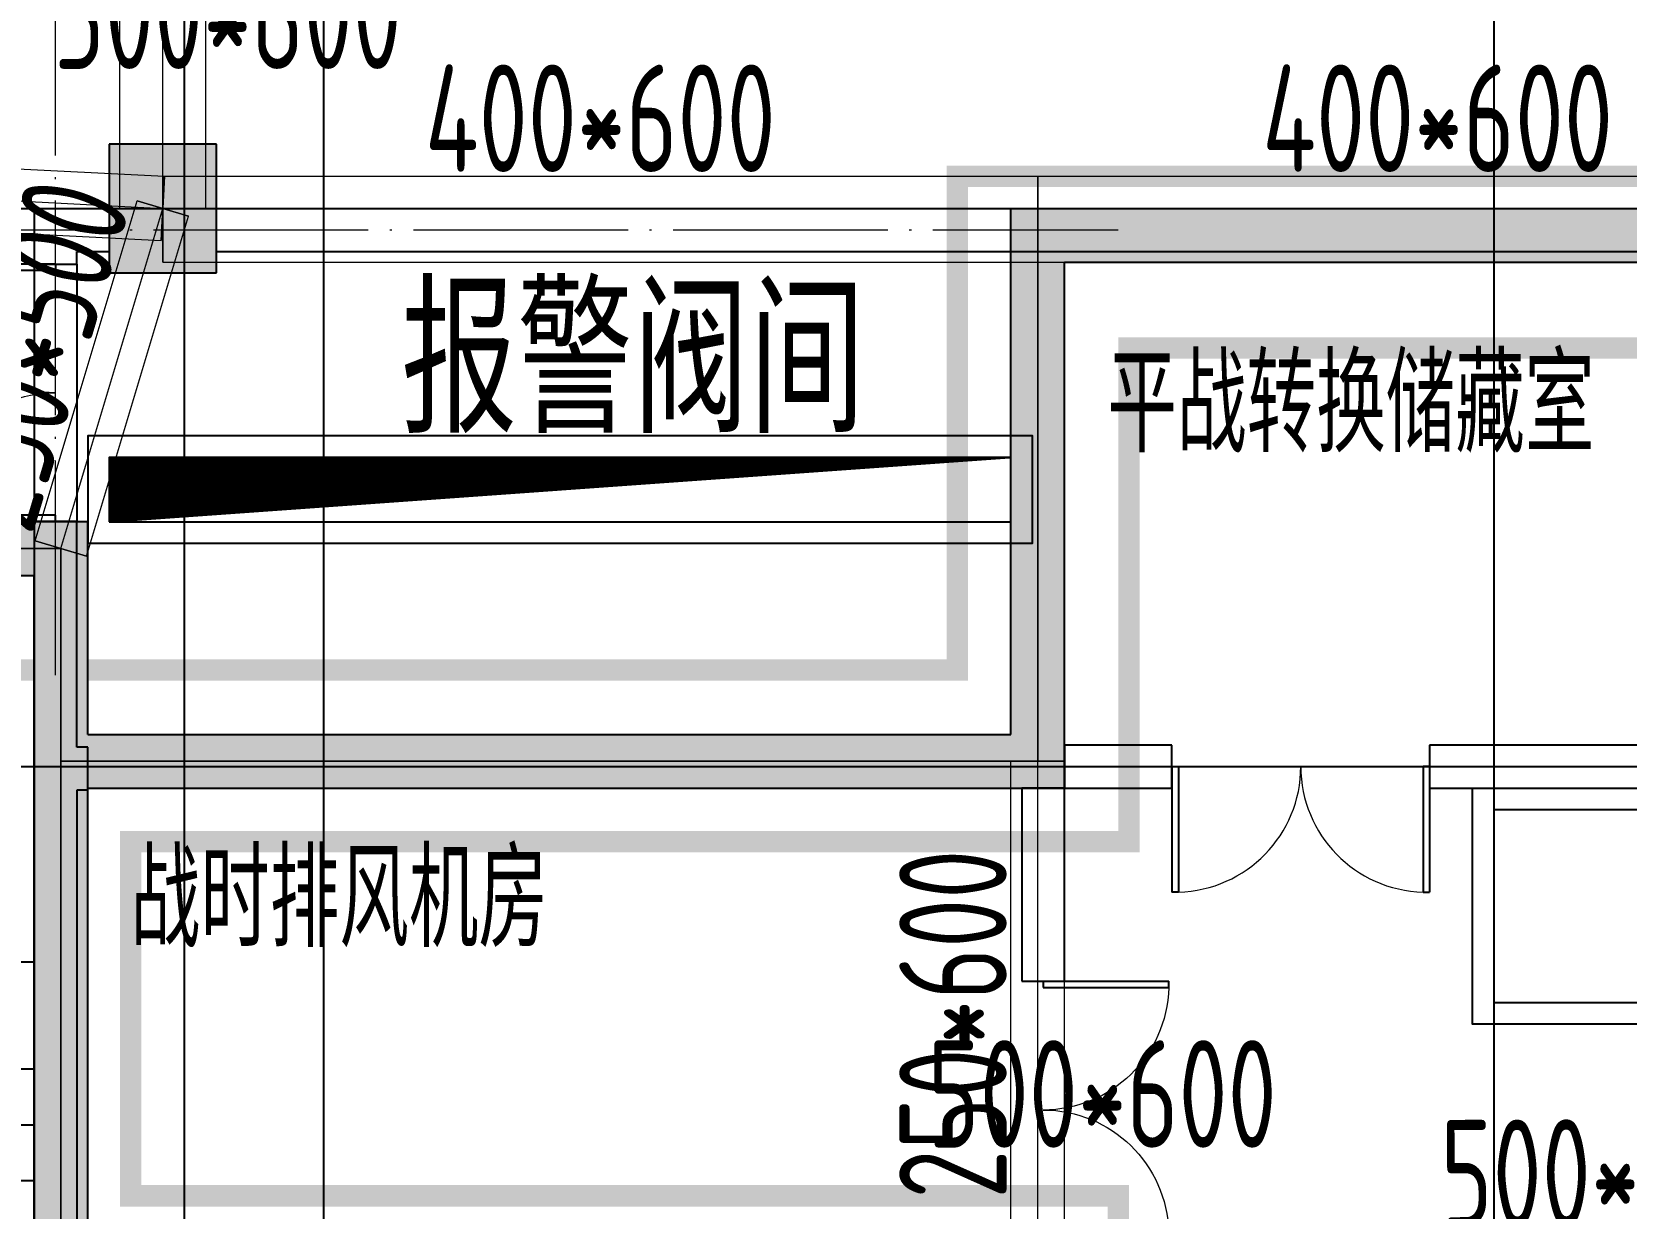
# Model space of a CAD drawing. Extents: x 369444 to 684549, y -549309 to 575337.
# Drawn here: x 435564 to 442990, y 402100 to 407579 of the extents above; entities that cross this region are included whole.
import ezdxf

# ---------------------------------------------------------------- set-up
doc = ezdxf.new("R2010")
doc.units = 0
doc.header["$LTSCALE"] = 1000
doc.header["$MEASUREMENT"] = 0
doc.linetypes.add('DASH', pattern=[0.35, 0.25, -0.1])
doc.linetypes.add('DOTE', pattern=[2.4200000000000004, 2, -0.2, 0.02, -0.2])
for name, color, linetype, lineweight, true_color in [('-1-0-1', 7, 'Continuous', 0, 0xc0c0c0), ('-1-1-2', 7, 'Continuous', 0, 0xc0c0c0), ('-2-0-1', 1, 'Continuous', 0, 0xff0000), ('-2-1-2', 9, 'Continuous', 0, 0x808080), ('1-6-1', 7, 'Continuous', 0, 0x55ff55), ('1-6-2', 7, 'Continuous', 0, 0x55ff55), ('11-6-1', 2, 'Continuous', 0, 0xffff00), ('11-6-2', 2, 'Continuous', 0, 0xffff00), ('11-6-5', 2, 'Continuous', 0, 0xffff00), ('12-6-1', 4, 'Continuous', 0, 0x00ffff), ('12-6-2', 4, 'Continuous', 0, 0x00ffff), ('12-6-5', 4, 'Continuous', 0, 0x00ffff)]:
    doc.layers.add(name, color=color, linetype=linetype, lineweight=lineweight, true_color=true_color)
for name, color, linetype in [('A-WALL-HATCH', 8, 'Continuous'), ('COLUMN', 9, 'Continuous'), ('DOTE', 1, 'Continuous'), ('PUB_HATCH', 8, 'Continuous'), ('STAIR', 2, 'Continuous'), ('WALL', 9, 'Continuous'), ('WINDOW', 4, 'Continuous'), ('填充', 8, 'Continuous'), ('排水', 61, 'Continuous'), ('车库集水坑', 60, 'Continuous'), ('防火分区线', 7, 'Continuous')]:
    doc.layers.add(name, color=color, linetype=linetype)
doc.layers.add('DOTE2', color=122, linetype='DOTE', lineweight=9)
doc.layers.add('TEXT', color=7, linetype='Continuous', lineweight=13)
doc.styles.add('_HZTXT', font='txt.shx', dxfattribs={"width": 0.8, "bigfont": 'HZTXT.shx'})
doc.styles.add('_TCH_DIM', font='SIMPLEX', dxfattribs={"bigfont": 'GBCBIG'})
doc.styles.add('yjkcad', font='yjkeng.shx', dxfattribs={"width": 0.7, "height": 250, "bigfont": 'yjkchn.shx'})

# ---------------------------------------------------------------- blocks, each defined once
blk = doc.blocks.new('$DorLib2D$00000002')
for p, q in [((-0.5, -5.684341886080802e-17), (-0.5000000000000007, 0.4875)), ((-0.4750000000000007, 0.4875), (-0.5000000000000007, 0.4875)), ((-0.475, -2.842170943040401e-17), (-0.4750000000000007, 0.4875)), ((0.475, -2.842170943040401e-17), (0.4750000000000007, 0.4875)), ((0.4750000000000007, 0.4875), (0.5000000000000007, 0.4875)), ((0.5, -5.684341886080802e-17), (0.5000000000000007, 0.4875)), ((-0.5, -5.684341886080802e-17), (-0.475, -2.842170943040401e-17)), ((0.5, -5.684341886080802e-17), (0.475, -2.842170943040401e-17))]:
    blk.add_line(p, q)
at = {"lineweight": 13}
for centre, start, end in [((-0.4875, -4.263256414560601e-17), 0, 88.53071641864632), ((0.4875, -4.263256414560601e-17), 91.4692835813537, 180)]:
    blk.add_arc(centre, 0.4875, start, end, dxfattribs=at)

msp = doc.modelspace()

# ---------------------------------------------------------------- hatches: boundary and pattern name
at = {"layer": 'A-WALL-HATCH'}
msp.add_hatch(color=256, dxfattribs=at).paths.add_polyline_path([(436424.677140234, 406456.5786275554), (436424.677140234, 407056.5786275554), (435924.677140234, 407056.5786275554), (435924.677140234, 406456.5786275554)])
at = {"layer": 'PUB_HATCH'}
for points in [[(440324.6160058957, 406636.9790997196), (440374.6160058957, 406756.9790997196), (440124.6160058957, 406756.9790997196), (440124.6160058957, 406656.9791001964)], [(491324.615799902, 406506.9790997196), (491324.615799902, 406756.9790997196), (440374.6160058957, 406756.9790997196), (440324.6160058957, 406636.9790997196), (440374.6160058957, 406506.9790997196)], [(440124.6160058957, 404306.977862804), (440374.6160058957, 404056.977862804), (440374.6160058957, 406506.9790997196), (440324.6160058957, 406636.9790997196), (440124.6160058957, 406656.9791001964)], [(435824.6159906369, 405296.9778613735), (434874.5558557492, 405296.9778613735), (434874.5558557492, 405046.9778613735), (435574.6159906369, 405046.9778613735)], [(435774.6159906369, 404186.9778623271), (435824.6159906369, 404306.977862804), (435824.6159906369, 405296.9778613735), (435574.6159906369, 405046.9778613735), (435574.6159906369, 404206.977862804)], [(435774.6159906369, 404186.9778623271), (435824.6159906369, 404056.977862804), (440374.6160058957, 404056.977862804), (440124.6160058957, 404306.977862804), (435824.6159906369, 404306.977862804)], [(435774.6159906369, 401736.9778623271), (435824.6159906369, 401856.9778623271), (435824.6159906369, 404056.977862804), (435774.6159906369, 404186.9778623271), (435574.6159906369, 404206.977862804), (435574.6159906369, 401756.9778623271)]]:
    msp.add_hatch(color=256, dxfattribs=at).paths.add_polyline_path(points)
at = {"layer": '填充', "ltscale": 6}
h = msp.add_hatch(dxfattribs=at)
h.set_pattern_fill('ANSI31', color=256, scale=150, angle=45, style=0)
h.set_pattern_definition([(90, (-38490348839.55416, -3903794473.424289), (-238.125, 4.263256414560601e-14), [])])
h.paths.add_polyline_path([(440124.6160058957, 405296.9778608966), (440124.6160058957, 405596.9778608966), (435924.6492853146, 405596.9778608966), (435924.6159906369, 405296.9778608966)])

# ---------------------------------------------------------------- linework, layer by layer
at = {"layer": '-1-0-1', "color": 0}
for p in [(436174.318596838, 406757.0527653384, -3600), (440249.3788843136, 406757.0527653384, -3600), (435699.3788690548, 405172.5781340289, -3600), (435699.3788690548, 404181.946706264, -3600), (440249.3788843136, 404181.946706264, -3600)]:
    msp.add_point(p, dxfattribs=at)
at = {"layer": '-1-1-2', "color": 0}
for p, q in [((436174.318596838, 406757.0527653384, -3600), (436174.318596838, 406757.0527653384)), ((440249.3788843136, 406757.0527653384, -3600), (440249.3788843136, 406757.0527653384)), ((435699.3788690548, 405172.5781340289, -3600), (435699.3788690548, 405172.5781340289)), ((435699.3788690548, 404181.946706264, -3600), (435699.3788690548, 404181.946706264)), ((440249.3788843136, 404181.946706264, -3600), (440249.3788843136, 404181.946706264))]:
    msp.add_line(p, q, dxfattribs=at)
at = {"layer": '-2-0-1', "color": 0}
for p, q in [((436174.318596838, 406757.0527653384, -3600), (436174.318596838, 411557.0526151347, -3600)), ((432749.3788690548, 406931.9467353511, -3600), (436174.318596838, 406757.0527653384, -3600)), ((435699.3788690548, 405172.5781340289, -3600), (436174.318596838, 406757.0527653384, -3600)), ((436174.318596838, 406757.0527653384, -3600), (440249.3788843136, 406757.0527653384, -3600)), ((440249.3788843136, 404181.946706264, -3600), (440249.3788843136, 406757.0527653384, -3600)), ((440249.3788843136, 406757.0527653384, -3600), (443974.318596838, 406757.0527653384, -3600)), ((432749.3788690548, 405172.5781340289, -3600), (435699.3788690548, 405172.5781340289, -3600)), ((435699.3788690548, 404181.946706264, -3600), (435699.3788690548, 405172.5781340289, -3600)), ((435699.3788690548, 404181.946706264, -3600), (440249.3788843136, 404181.946706264, -3600)), ((435699.3788690548, 401731.9467057872, -3600), (435699.3788690548, 404181.946706264, -3600)), ((440249.3788156491, 401731.9467057872, -3600), (440249.3788843136, 404181.946706264, -3600))]:
    msp.add_line(p, q, dxfattribs=at)
at = {"layer": '-2-1-2', "color": 0}
for p, q in [((436174.318596838, 406757.0527653384), (436174.318596838, 411557.0526151347)), ((432749.3788690548, 406931.9467353511), (436174.318596838, 406757.0527653384)), ((435699.3788690548, 405172.5781340289), (436174.318596838, 406757.0527653384)), ((436174.318596838, 406757.0527653384), (440249.3788843136, 406757.0527653384)), ((440249.3788843136, 404181.946706264), (440249.3788843136, 406757.0527653384)), ((440249.3788843136, 406757.0527653384), (443974.318596838, 406757.0527653384)), ((432749.3788690548, 405172.5781340289), (435699.3788690548, 405172.5781340289)), ((435699.3788690548, 404181.946706264), (435699.3788690548, 405172.5781340289)), ((435699.3788690548, 404181.946706264), (440249.3788843136, 404181.946706264)), ((435699.3788690548, 401731.9467057872), (435699.3788690548, 404181.946706264)), ((440249.3788156491, 401731.9467057872), (440249.3788843136, 404181.946706264))]:
    msp.add_line(p, q, dxfattribs=at)
at = {"layer": '1-6-1', "color": 0}
for p, q in [((440124.3788843136, 406757.0527653384, -3600), (440124.3788843136, 406757.0527653384)), ((443974.318596838, 406757.0527653384, -3600), (440124.3788843136, 406757.0527653384, -3600)), ((440124.3788843136, 406757.0527653384), (443974.318596838, 406757.0527653384)), ((440124.3788843136, 406757.0527653384, -3600), (440124.3788843136, 404306.946706264, -3600)), ((440124.3788843136, 406757.0527653384), (440124.3788843136, 406757.0527653384, -3600)), ((440124.3788843136, 404306.946706264), (440124.3788843136, 406757.0527653384)), ((440374.3788843136, 406507.0527653384), (440374.3788843136, 406507.0527653384, -3600)), ((443974.318596838, 406507.0527653384), (440374.3788843136, 406507.0527653384)), ((440374.3788843136, 406507.0527653384, -3600), (443974.318596838, 406507.0527653384, -3600)), ((440374.3788843136, 406507.0527653384), (440374.3788843136, 404056.946706264)), ((440374.3788843136, 406507.0527653384, -3600), (440374.3788843136, 406507.0527653384)), ((440374.3788843136, 404056.946706264, -3600), (440374.3788843136, 406507.0527653384, -3600)), ((435824.3788690548, 405297.5781340289, -8700), (432874.3788690548, 405297.5781340289, -8700)), ((432874.3788690548, 405297.5781340289, -5100), (435824.3788690548, 405297.5781340289, -5100)), ((435824.3788690548, 405297.5781340289, -5100), (435824.3788690548, 404306.946706264, -5100)), ((435824.3788690548, 405297.5781340289, -8700), (435824.3788690548, 405297.5781340289, -5100)), ((435824.3788690548, 404306.946706264, -8700), (435824.3788690548, 405297.5781340289, -8700)), ((435824.3788690548, 405297.5781340289, -5100), (435824.3788690548, 405297.5781340289, -8700)), ((435574.3788690548, 405047.5781340289, -5100), (432874.3788690548, 405047.5781340289, -5100)), ((432874.3788690548, 405047.5781340289, -8700), (435574.3788690548, 405047.5781340289, -8700)), ((435574.3788690548, 405047.5781340289, -8700), (435574.3788690548, 404181.946706264, -8700)), ((435574.3788690548, 405047.5781340289, -5100), (435574.3788690548, 405047.5781340289, -8700)), ((435574.3788690548, 404181.946706264, -5100), (435574.3788690548, 405047.5781340289, -5100)), ((435574.3788690548, 405047.5781340289, -8700), (435574.3788690548, 405047.5781340289, -5100)), ((435824.3788690548, 404306.946706264, -3600), (435824.3788690548, 404306.946706264)), ((440124.3788843136, 404306.946706264, -3600), (435824.3788690548, 404306.946706264, -3600)), ((435824.3788690548, 404306.946706264), (440124.3788843136, 404306.946706264)), ((435824.3788690548, 404306.946706264, -5100), (435824.3788690548, 404306.946706264, -8700)), ((440124.3788843136, 404306.946706264), (440124.3788843136, 404306.946706264, -3600)), ((440124.3788843136, 404306.946706264, -3600), (440124.3788843136, 404306.946706264)), ((435574.3788690548, 404181.946706264, -8700), (435574.3788690548, 404181.946706264, -5100)), ((435574.3788690548, 404181.946706264, -3600), (435574.3788690548, 401731.9467057872, -3600)), ((435574.3788690548, 404181.946706264), (435574.3788690548, 404181.946706264, -3600)), ((435574.3788690548, 401731.9467057872), (435574.3788690548, 404181.946706264)), ((435824.3788690548, 404056.946706264), (435824.3788690548, 404056.946706264, -3600)), ((440374.3788843136, 404056.946706264), (435824.3788690548, 404056.946706264)), ((435824.3788690548, 404056.946706264, -3600), (440374.3788843136, 404056.946706264, -3600)), ((435824.3788690548, 404056.946706264), (435824.3788690548, 401856.9467057872)), ((435824.3788690548, 404056.946706264, -3600), (435824.3788690548, 404056.946706264)), ((435824.3788690548, 401856.9467057872, -3600), (435824.3788690548, 404056.946706264, -3600)), ((440374.3788843136, 404056.946706264, -3600), (440374.3788843136, 404056.946706264)), ((440374.3788843136, 404056.946706264), (440374.3788843136, 404056.946706264, -3600))]:
    msp.add_line(p, q, dxfattribs=at)
at = {"layer": '1-6-2', "color": 0}
for p, q in [((440249.3788843136, 406757.0527653384), (440249.3788843136, 406757.0527653384, -3600)), ((443974.318596838, 406757.0527653384), (440249.3788843136, 406757.0527653384)), ((440249.3788843136, 406757.0527653384, -3600), (443974.318596838, 406757.0527653384, -3600)), ((440249.3788843136, 406757.0527653384), (440249.3788843136, 404181.946706264)), ((440249.3788843136, 406757.0527653384, -3600), (440249.3788843136, 406757.0527653384)), ((440249.3788843136, 404181.946706264, -3600), (440249.3788843136, 406757.0527653384, -3600)), ((435699.3788690548, 405172.5781340289, -5100), (432749.3788690548, 405172.5781340289, -5100)), ((432749.3788690548, 405172.5781340289, -8700), (435699.3788690548, 405172.5781340289, -8700)), ((435699.3788690548, 405172.5781340289, -5100), (435699.3788690548, 404181.946706264, -5100)), ((435699.3788690548, 405172.5781340289, -8700), (435699.3788690548, 405172.5781340289, -5100)), ((435699.3788690548, 404181.946706264, -8700), (435699.3788690548, 405172.5781340289, -8700)), ((435699.3788690548, 405172.5781340289, -8700), (435699.3788690548, 405172.5781340289, -5100)), ((435699.3788690548, 404181.946706264), (435699.3788690548, 404181.946706264, -3600)), ((440249.3788843136, 404181.946706264), (435699.3788690548, 404181.946706264)), ((435699.3788690548, 404181.946706264, -3600), (440249.3788843136, 404181.946706264, -3600)), ((435699.3788690548, 404181.946706264, -5100), (435699.3788690548, 404181.946706264, -8700)), ((435699.3788690548, 404181.946706264), (435699.3788690548, 401731.9467057872)), ((435699.3788690548, 404181.946706264, -3600), (435699.3788690548, 404181.946706264)), ((435699.3788690548, 401731.9467057872, -3600), (435699.3788690548, 404181.946706264, -3600)), ((440249.3788843136, 404181.946706264, -3600), (440249.3788843136, 404181.946706264)), ((440249.3788843136, 404181.946706264), (440249.3788843136, 404181.946706264, -3600))]:
    msp.add_line(p, q, dxfattribs=at)
at = {"layer": '11-6-1', "color": 0}
for p, q in [((435924.318596838, 407057.0527653384), (435924.318596838, 406457.0527653384)), ((436424.318596838, 407057.0527653384), (435924.318596838, 407057.0527653384)), ((435924.318596838, 407057.0527653384, -3600), (435924.318596838, 406457.0527653384, -3600)), ((436424.318596838, 407057.0527653384, -3600), (435924.318596838, 407057.0527653384, -3600)), ((435924.318596838, 407057.0527653384, -3600), (435924.318596838, 407057.0527653384)), ((436424.318596838, 406457.0527653384), (436424.318596838, 407057.0527653384)), ((436424.318596838, 406457.0527653384, -3600), (436424.318596838, 407057.0527653384, -3600)), ((436424.318596838, 407057.0527653384, -3600), (436424.318596838, 407057.0527653384)), ((435924.318596838, 406457.0527653384), (436424.318596838, 406457.0527653384)), ((435924.318596838, 406457.0527653384, -3600), (436424.318596838, 406457.0527653384, -3600)), ((435924.318596838, 406457.0527653384, -3600), (435924.318596838, 406457.0527653384)), ((436424.318596838, 406457.0527653384, -3600), (436424.318596838, 406457.0527653384))]:
    msp.add_line(p, q, dxfattribs=at)
at = {"layer": '11-6-2', "color": 0}
msp.add_line((436174.318596838, 406757.0527653384, -3600), (436174.318596838, 406757.0527653384), dxfattribs=at)
at = {"layer": '12-6-1', "color": 0}
for p, q in [((435974.318596838, 406757.0527653384), (435974.318596838, 411557.0526151347)), ((435974.318596838, 406757.0527653384, -600), (435974.318596838, 411557.0526151347, -600)), ((436374.318596838, 406757.0527653384), (436374.318596838, 411557.0526151347)), ((436374.318596838, 406757.0527653384, -600), (436374.318596838, 411557.0526151347, -600)), ((432757.0286264401, 407081.7515453983), (436181.9683542233, 406906.8575758624)), ((432757.0286264401, 407081.7515453983, -600), (436181.9683542233, 406906.8575758624, -600)), ((436181.9683542233, 406906.8575758624), (436166.6688394528, 406607.2479548145)), ((436166.6688394528, 406607.2479548145, -600), (436181.9683542233, 406906.8575758624, -600)), ((436174.318596838, 406907.0527653384), (436174.318596838, 406507.0527653384)), ((436174.318596838, 406907.0527653384, -600), (436174.318596838, 406907.0527653384)), ((436174.318596838, 406507.0527653384, -600), (436174.318596838, 406907.0527653384, -600)), ((436174.318596838, 406907.0527653384), (440249.3788843136, 406907.0527653384)), ((436174.318596838, 406907.0527653384, -600), (440249.3788843136, 406907.0527653384, -600)), ((436181.9683542233, 406906.8575758624, -600), (436181.9683542233, 406906.8575758624)), ((440249.3788843136, 406907.0527653384), (440249.3788843136, 406507.0527653384)), ((440249.3788843136, 406907.0527653384, -600), (440249.3788843136, 406907.0527653384)), ((440249.3788843136, 406507.0527653384, -600), (440249.3788843136, 406907.0527653384, -600)), ((440249.3788843136, 406907.0527653384), (443974.318596838, 406907.0527653384)), ((440249.3788843136, 406907.0527653384, -600), (443974.318596838, 406907.0527653384, -600)), ((440249.3788843136, 406907.0527653384), (440249.3788843136, 406507.0527653384)), ((440249.3788843136, 406907.0527653384, -600), (440249.3788843136, 406907.0527653384)), ((440249.3788843136, 406507.0527653384, -600), (440249.3788843136, 406907.0527653384, -600)), ((432741.7291116696, 406782.1419248271), (436166.6688394528, 406607.2479548145)), ((432741.7291116696, 406782.1419248271, -600), (436166.6688394528, 406607.2479548145, -600)), ((435579.6422128659, 405208.4687027622, -5100), (436054.5819406491, 406792.9433340717, -5100)), ((435579.6422128659, 405208.4687027622, -5600), (436054.5819406491, 406792.9433340717, -5600)), ((436054.5819406491, 406792.9433340717, -5100), (436294.055253027, 406721.1621966052, -5100)), ((436054.5819406491, 406792.9433340717, -5600), (436054.5819406491, 406792.9433340717, -5100)), ((436294.055253027, 406721.1621966052, -5600), (436054.5819406491, 406792.9433340717, -5600)), ((435819.1155252438, 405136.6875657726, -5100), (436294.055253027, 406721.1621966052, -5100)), ((435819.1155252438, 405136.6875657726, -5600), (436294.055253027, 406721.1621966052, -5600)), ((435974.318596838, 406757.0527653384), (436374.318596838, 406757.0527653384)), ((435974.318596838, 406757.0527653384, -600), (435974.318596838, 406757.0527653384)), ((436374.318596838, 406757.0527653384, -600), (435974.318596838, 406757.0527653384, -600)), ((436294.055253027, 406721.1621966052, -5100), (436294.055253027, 406721.1621966052, -5600)), ((436374.318596838, 406757.0527653384), (436374.318596838, 406757.0527653384, -600)), ((436166.6688394528, 406607.2479548145), (436166.6688394528, 406607.2479548145, -600)), ((436174.318596838, 406507.0527653384), (436174.318596838, 406507.0527653384, -600)), ((436174.318596838, 406507.0527653384), (440249.3788843136, 406507.0527653384)), ((436174.318596838, 406507.0527653384, -600), (440249.3788843136, 406507.0527653384, -600)), ((440249.3788843136, 406507.0527653384), (440249.3788843136, 406507.0527653384, -600)), ((440249.3788843136, 406507.0527653384), (443974.318596838, 406507.0527653384)), ((440249.3788843136, 406507.0527653384, -600), (443974.318596838, 406507.0527653384, -600)), ((440249.3788843136, 406507.0527653384), (440249.3788843136, 406507.0527653384, -600)), ((435579.6422128659, 405208.4687027622, -5100), (435819.1155252438, 405136.6875657726, -5100)), ((435579.6422128659, 405208.4687027622, -5600), (435579.6422128659, 405208.4687027622, -5100)), ((435819.1155252438, 405136.6875657726, -5600), (435579.6422128659, 405208.4687027622, -5600)), ((435819.1155252438, 405136.6875657726, -5100), (435819.1155252438, 405136.6875657726, -5600)), ((440124.3788232785, 401731.9467091251, 1.640648406464607e-06), (440124.378891943, 404181.9467096019, 1.640648406464607e-06)), ((440124.3788156491, 401731.9467091251, -599.9999983593516), (440124.3788843136, 404181.9467096019, -599.9999983593516)), ((440124.3788843136, 404181.9467096019, -599.9999983593516), (440124.378891943, 404181.9467096019, 1.640648406464607e-06)), ((440374.3788843136, 404181.9467024493, -600.0000016406484), (440124.3788843136, 404181.9467096019, -599.9999983593516)), ((440124.378891943, 404181.9467096019, 1.640648406464607e-06), (440374.378891943, 404181.9467024493, -1.640648406464607e-06)), ((440374.3788232785, 401731.9467019725, -1.640648406464607e-06), (440374.378891943, 404181.9467024493, -1.640648406464607e-06)), ((440374.3788156491, 401731.9467019725, -600.0000016406484), (440374.3788843136, 404181.9467024493, -600.0000016406484)), ((440374.378891943, 404181.9467024493, -1.640648406464607e-06), (440374.3788843136, 404181.9467024493, -600.0000016406484))]:
    msp.add_line(p, q, dxfattribs=at)
at = {"layer": '12-6-2', "color": 0}
for p, q in [((436174.318596838, 406757.0527653384), (436174.318596838, 411557.0526151347)), ((432749.3788690548, 406931.9467353511), (436174.318596838, 406757.0527653384)), ((435699.3788690548, 405172.5781340289, -5100), (436174.318596838, 406757.0527653384, -5100)), ((436174.318596838, 406757.0527653384), (440249.3788843136, 406757.0527653384)), ((440249.3788843136, 406757.0527653384), (443974.318596838, 406757.0527653384)), ((440249.3788156491, 401731.9467057872), (440249.3788843136, 404181.946706264))]:
    msp.add_line(p, q, dxfattribs=at)
at = {"layer": 'COLUMN', "color": 8}
for p, q in [((436424.677140234, 407056.5786275554), (435924.677140234, 407056.5786275554)), ((435924.677140234, 407056.5786275554), (435924.677140234, 406456.5786275554)), ((436424.677140234, 406456.5786275554), (436424.677140234, 407056.5786275554)), ((435924.677140234, 406456.5786275554), (436424.677140234, 406456.5786275554))]:
    msp.add_line(p, q, dxfattribs=at)
at = {"layer": 'DOTE', "color": 8}
for p, q in [((436274.4827203732, 59364.2341589618), (436274.4827203732, 476704.7720441509)), ((436924.4828500729, 59364.2341589618), (436924.4828500729, 476704.7720441509)), ((442374.4833078366, 261806.9745306659), (442374.4833078366, 476704.7720369983))]:
    msp.add_line(p, q, dxfattribs=at)
at = {"layer": 'DOTE', "color": 8, "lineweight": -2}
for p, q in [((377844.3971185666, 406756.9744267154), (624570.9460306149, 406756.9744267154)), ((377844.3971185666, 404156.9742912936), (624570.9460306149, 404156.9742912936))]:
    msp.add_line(p, q, dxfattribs=at)
at = {"layer": 'DOTE2', "linetype": 'DOTE', "ltscale": 0.5, "elevation": -13.88532312458391}
msp.add_lwpolyline([(435674.4732904416, 404583.1545805621), (435674.4732904416, 407850.0943646121)], dxfattribs=at)
at = {"layer": 'DOTE2', "linetype": 'DOTE', "ltscale": 0.5}
msp.add_lwpolyline([(434921.1080102902, 406656.9791001964), (440624.6160058957, 406656.9791001964)], dxfattribs=at)
at = {"layer": 'STAIR', "linetype": 'ByBlock'}
for p, q in [((435574.4765939694, 402746.9743599582), (434409.4765939694, 402746.9743599582)), ((435574.4765939694, 402746.9743599582), (435574.4765939694, 401930.6013998676)), ((435574.4765939694, 402486.9743599582), (434409.4765939694, 402486.9743599582)), ((435574.4765939694, 402226.9743599582), (434409.4765939694, 402226.9743599582))]:
    msp.add_line(p, q, dxfattribs=at)
at = {"layer": 'WALL'}
for p, q in [((435574.4732904416, 406756.9742769885), (435924.677140234, 406756.9742774654)), ((436424.677140234, 406756.9742779422), (443724.6772317868, 406756.9742870021)), ((440124.6160058957, 406656.9791001964), (440124.6160058957, 406756.9790997196)), ((440124.6160058957, 406756.9790997196), (440374.6160058957, 406756.9790997196)), ((440374.6160058957, 406756.9790997196), (491324.615799902, 406756.9790997196)), ((440374.6160058957, 406756.9790997196), (440374.6160058957, 406756.9790997196)), ((440124.6160058957, 404306.977862804), (440124.6160058957, 406656.9791001964)), ((435774.4732904416, 406556.9742769885), (435924.677140234, 406556.9742769885)), ((436424.677140234, 406556.9742779422), (443724.6772317868, 406556.9742870021)), ((440374.6160058957, 406506.9790997196), (491324.615799902, 406506.9790997196)), ((440374.6160058957, 404056.977862804), (440374.6160058957, 406506.9790997196)), ((435824.6159906369, 405296.9778613735), (434874.5558557492, 405296.9778613735)), ((435824.6159906369, 404306.977862804), (435824.6159906369, 405296.9778613735)), ((434874.5558557492, 405046.9778613735), (435574.6159906369, 405046.9778613735)), ((435574.6159906369, 404206.977862804), (435574.6159906369, 405046.9778613735)), ((435824.6159906369, 404306.977862804), (440124.6160058957, 404306.977862804)), ((440874.6159982663, 404256.977862804), (440374.6160058957, 404256.977862804)), ((440374.6160058957, 404256.977862804), (440374.6160058957, 404056.977862804)), ((440874.6159982663, 404056.977862804), (440874.6159982663, 404256.977862804)), ((443974.9962320309, 404256.977862804), (442074.6159982663, 404256.977862804)), ((442074.6159982663, 404256.977862804), (442074.6159982663, 404056.977862804)), ((435574.6159906369, 401756.9778623271), (435574.6159906369, 404206.977862804)), ((435824.6159906369, 401856.9778623271), (435824.6159906369, 404056.977862804)), ((435824.6159906369, 404056.977862804), (440374.6160058957, 404056.977862804)), ((440174.6160058957, 404056.977862804), (440174.6160058957, 403156.9778632808)), ((440374.6160058957, 404056.977862804), (440174.6160058957, 404056.977862804)), ((440374.6160058957, 403156.9778632808), (440374.6160058957, 404056.977862804)), ((440374.6160058957, 404056.977862804), (440874.6159982663, 404056.977862804)), ((442074.6159982663, 404056.977862804), (443974.9962320309, 404056.977862804)), ((440174.6160058957, 403156.9778632808), (440374.6160058957, 403156.9778632808))]:
    msp.add_line(p, q, dxfattribs=at)
at = {"layer": 'WALL', "linetype": 'ByBlock'}
for p, q in [((435574.4732904416, 406756.9742769885), (435574.4732904416, 406498.1059317279)), ((435774.4732904416, 406498.1059317279), (435774.4732904416, 406556.9742769885)), ((435574.4732904416, 406498.1059317279), (435774.4732904416, 406498.1059317279)), ((435774.4732904416, 405298.1059317279), (435574.4732904416, 405298.1059317279)), ((435574.4732904416, 405298.1059317279), (435574.4732904416, 404146.9743561435)), ((435774.4732904416, 404246.9743561435), (435774.4732904416, 405298.1059317279)), ((435824.5429468136, 404246.9743561435), (435774.4732904416, 404246.9743561435)), ((435824.5429468136, 404046.9743561435), (435824.5429468136, 404246.9743561435)), ((435574.4732904416, 404146.9743561435), (435574.473298071, 399206.9743561435)), ((435824.5429468136, 404046.9743561435), (435774.4732904416, 404046.9743561435)), ((435774.4732904416, 404046.9743561435), (435774.473298071, 399206.9743561435))]:
    msp.add_line(p, q, dxfattribs=at)
at = {"layer": 'WINDOW'}
for p, q in [((435574.4732904416, 406498.1059317279), (435574.4732904416, 405298.1059317279)), ((435774.4732904416, 406498.1059317279), (435774.4732904416, 405298.1059317279))]:
    msp.add_line(p, q, dxfattribs=at)
at = {"layer": '排水', "ltscale": 6}
for points in [[(435824.6048974972, 405196.9778613735), (440224.6160058957, 405196.9778608966), (440224.6160058957, 405696.9778608966), (435824.6603860836, 405696.9778608966), (435824.6048974972, 405196.9778613735)], [(435924.6492853146, 405296.9778608966), (440124.6160058957, 405296.9778608966), (440124.6160058957, 405596.9778608966), (435924.6492853146, 405596.9778608966), (435924.6159906369, 405296.9778608966)]]:
    msp.add_lwpolyline(points, dxfattribs=at)
at = {"layer": '排水'}
msp.add_lwpolyline([(432874.4767465573, 403246.9743561435), (435574.4765939694, 403246.9743556667), (435574.4765939694, 402746.9743556667), (432874.4767465573, 402746.9743561435), (432874.4767465573, 403246.9743561435)], dxfattribs=at)
at = {"layer": '车库集水坑', "lineweight": -2}
for points in [[(442274.4833078366, 404056.9768156696), (443374.4833078366, 404056.9768156696), (443374.4833078366, 402956.9768156696), (442274.4833078366, 402956.9768156696)], [(442374.4833078366, 403956.9768156696), (443274.4833078366, 403956.9768156696), (443274.4833078366, 403056.9768156696), (442374.4833078366, 403056.9768156696)]]:
    msp.add_lwpolyline(points, close=True, dxfattribs=at)
at = {"layer": '防火分区线', "color": 130, "linetype": 'DASH', "ltscale": 8, "const_width": 100}
for points in [[(478324.5572290402, 426256.9789795566), (465574.5572290402, 426256.9789795566), (465574.5572290402, 423442.4089746166), (417774.4826288205, 423406.5660538364), (417774.4981241208, 408842.691336124), (423274.4979333859, 408842.8117527652), (423274.4782800656, 402406.9754237819), (428674.482949255, 402406.9754237819), (428674.4975595456, 406442.711327045), (432374.4873361569, 406442.711327045), (432374.4726953488, 396756.8683418918), (440624.5429010373, 396756.8683418918), (440624.5429010373, 402156.8683418918), (436024.5575876217, 402156.8683418918), (436024.5575876217, 403806.9768156696), (440674.4831247311, 403806.9768151927), (440674.4831247311, 406106.8683709789), (491024.5575571042, 406106.8683709789)], [(479124.5572290402, 425456.9789795566), (466374.5572290402, 425456.9789795566), (466374.5572290402, 422643.0086307216), (418574.4834833127, 422607.1657099414), (418574.4972696286, 409642.7088513065), (424074.5003747921, 409642.8292679477), (424074.4807214718, 403206.9754237819), (427874.485848425, 403206.9754237819), (427874.5004587155, 407242.711327045), (433174.4885416012, 407242.711327045), (433174.4739007931, 397556.8683418918), (439824.5429010373, 397556.8683418918), (439824.5429010373, 401356.8683418918), (435224.5575876217, 401356.8683418918), (435224.5575876217, 404606.9768156696), (439874.4831247311, 404606.9768151927), (439874.4831247311, 406906.8683709789), (491824.5575571042, 406906.8683709789)]]:
    msp.add_lwpolyline(points, dxfattribs=at)
at = {"layer": '防火分区线', "color": 5, "linetype": 'DASH', "ltscale": 8, "const_width": 100}
for points in [[(491824.5429468136, 406906.7376966167), (439874.4831552487, 406906.7376966167), (439874.4831552487, 404606.8363723445), (435224.4733743649, 404606.7228078532), (435224.5527429562, 401356.7376675296), (439824.5429315548, 401356.7376675296), (439824.5429315548, 397556.7376675296), (433174.4733285885, 397556.7376675296), (433174.4733285885, 407242.5806526828), (427874.5004892331, 407242.5806526828), (427874.485848425, 403206.9754237819), (424074.5393838864, 403206.9754237819), (424074.4809503537, 409706.8556375194), (418174.4845743161, 409706.7264632869)], [(491024.5429468136, 406106.7376966167), (440674.4831552487, 406106.7376966167), (440674.4831552487, 403806.8559093166), (436024.4929056149, 403806.742345779), (436024.5332117062, 402156.7376675296), (440624.5429315548, 402156.7376675296), (440624.5429315548, 396756.7376675296), (432374.4733285885, 396756.7376675296), (432374.4733285885, 406442.5806526828), (428674.4975900631, 406442.5806526828), (428674.482949255, 402406.9754237819), (423274.546570776, 402406.9754237819), (423274.4881372433, 408906.8381223369), (418974.4845743161, 408906.7439784694)]]:
    msp.add_lwpolyline(points, dxfattribs=at)

# ---------------------------------------------------------------- block references
at = {"layer": 'WINDOW', "yscale": 1200}
for p, xscale, zscale, rotation in [((435674.4732904416, 405898.1059317279), -1200, 1200, 90), ((441474.6159982663, 404156.977862804), 1200, -1200, 180), ((440274.6160058957, 402556.9778632808), -1200, 1200, 270)]:
    msp.add_blockref('$DorLib2D$00000002', p, dxfattribs=dict(at, xscale=xscale, zscale=zscale, rotation=rotation))

# ---------------------------------------------------------------- texts
at = {"color": 2, "style": '_TCH_DIM'}
for s, p in [('平战转换储藏室', (440574.0615167599, 405620.5818957973, 129.3544489327337)), ('战时排风机房', (436024.5048990231, 403315.6182841945))]:
    msp.add_text(s, height=450, rotation=1.584150320193387e-08, dxfattribs=at).set_placement(p)
at = {"layer": '11-6-5', "color": 0, "char_height": 500, "attachment_point": 8, "style": 'yjkcad'}
for insert in [(436474.318596838, 407407.0527653384, -3600), (440549.3788156491, 402381.9467053104, -3600)]:
    msp.add_mtext('500*600', dxfattribs=dict(at, insert=insert))
at = {"layer": '12-6-5', "color": 0, "char_height": 500, "attachment_point": 8, "style": 'yjkcad'}
for insert in [(438211.8487405758, 406927.0527653384), (442111.8487405758, 406927.0527653384)]:
    msp.add_mtext('400*600', dxfattribs=dict(at, insert=insert))
for s, insert, rotation in [('250*500', (435797.9542169552, 406006.4485091853), 73.31411561983373), ('250*600', (440104.378853796, 402956.9467057872), 90), ('500*700', (442935.6232690793, 402014.4425773311), 0.2664643083990359)]:
    msp.add_mtext(s, dxfattribs=dict(at, insert=insert, rotation=rotation))
at = {"layer": 'TEXT', "color": 3, "style": '_HZTXT', "width": 0.8}
msp.add_text('报警阀间', height=675, dxfattribs=at).set_placement((437284.4445276242, 405711.4410509754))

doc.saveas('drawing.dxf')
